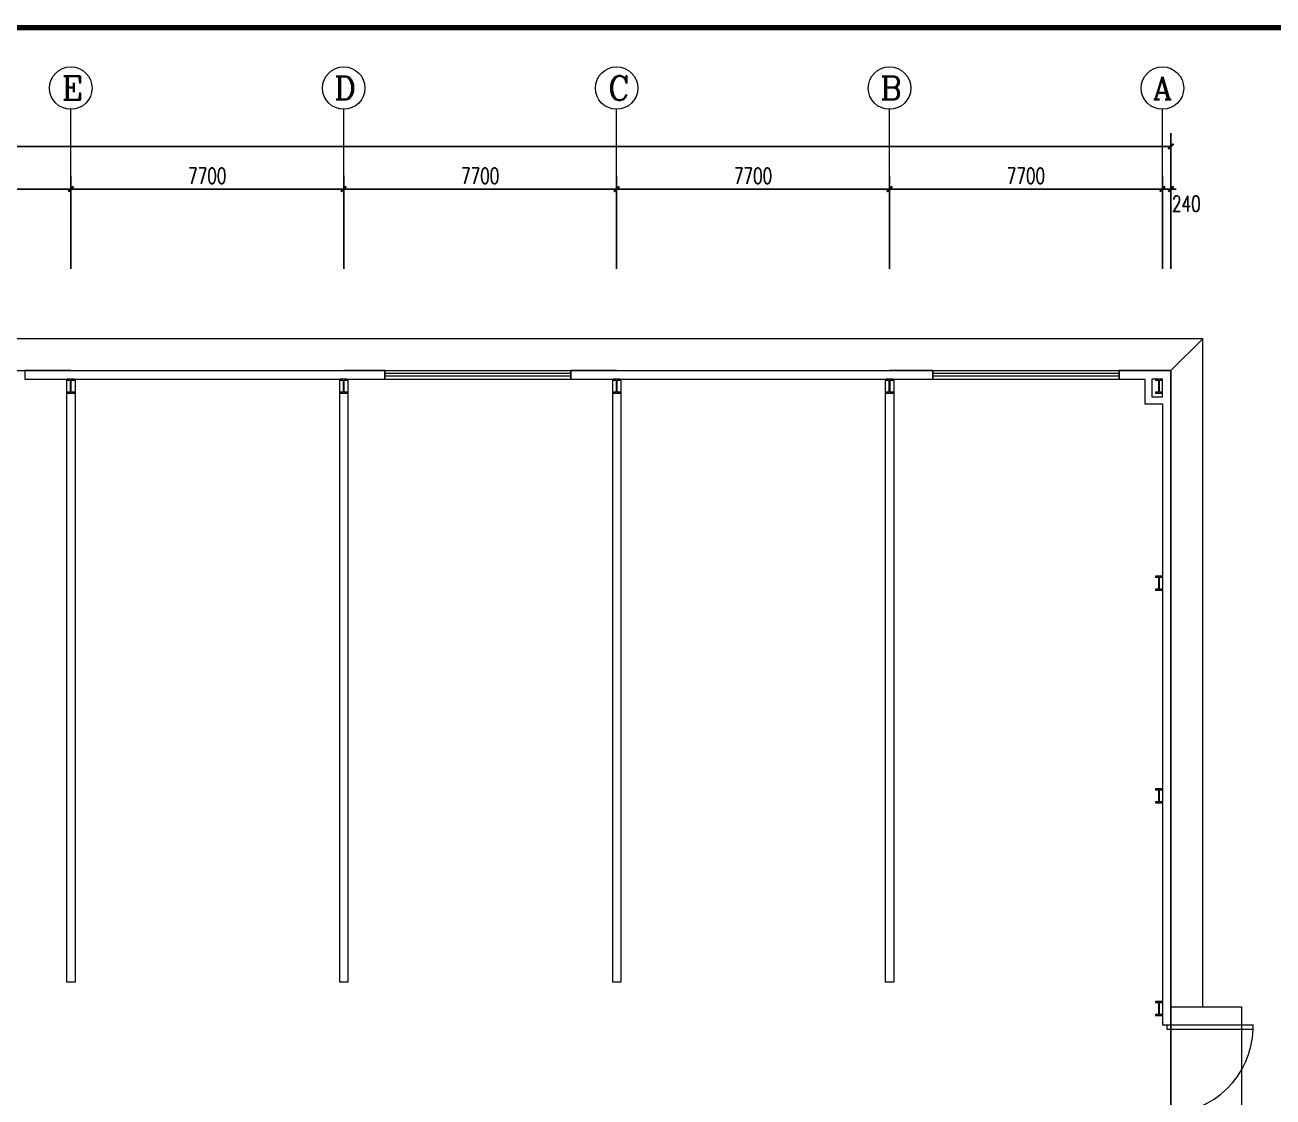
# Model space of a CAD drawing. Header units: inches. Extents: x -3272461 to -2504170, y 403793 to 1071042.
# Drawn here: x -2706341 to -2671127, y 815455 to 845706 of the extents above; entities that cross this region are included whole.
import ezdxf

# ---------------------------------------------------------------- set-up
doc = ezdxf.new("R2010")
doc.units = ezdxf.units.IN
doc.header["$LTSCALE"] = 1000
doc.header["$MEASUREMENT"] = 0
doc.layers.get('0').update_dxf_attribs({"lineweight": 18})
for name, color, linetype, lineweight in [('AXIS', 30, 'Continuous', 18), ('jc', 8, 'Continuous', 18), ('PUB_TITLE', 153, 'Continuous', 18)]:
    doc.layers.add(name, color=color, linetype=linetype, lineweight=lineweight)
doc.styles.add('_TCH_AXIS', font='complex.shx', dxfattribs={"bigfont": 'gbcbig.shx'})
doc.styles.add('_TCH_DIM_T3', font='simplex.shx', dxfattribs={"width": 0.705882, "bigfont": 'gbcbig.shx'})
doc.dimstyles.new('_TCH_ARCH&&150', dxfattribs={"dimtxt": 446.25, "dimasz": 150, "dimexe": 375, "dimexo": 450, "dimgap": 150, "dimtad": 1, "dimdec": 0, "dimzin": 0, "dimdsep": 46, "dimtxsty": '_TCH_DIM_T3', "dimblk": 'ARCHTICK', "dimcen": 0.09, "dimdle": 300, "dimclrt": 7, "dimazin": 2, "dimtfac": 1, "dimtdec": 0, "dimtix": 1, "dimtmove": 2, "dimatfit": 3, "dimfxl": 1, "dimtolj": 1, "dimarcsym": 0})

# ---------------------------------------------------------------- blocks, each defined once
blk = doc.blocks.new('_ArchTick_0')
at = {"color": 0, "linetype": 'ByBlock'}
blk.add_lwpolyline([(-0.5, -0.5, 0.4, 0.4, 0), (0.5, 0.5, 0.4, 0.4, 0)], format="xyseb", dxfattribs=at)
blk = doc.blocks.new('*X21')
at = {"layer": 'AXIS', "color": 0, "lineweight": -2}
for p, q in [((-2743788, 838825), (-2743788, 842650)), ((-2674008, 838825), (-2674008, 842650)), ((-2674008, 842275), (-2743788, 842275))]:
    blk.add_line(p, q, dxfattribs=at)
at = {"layer": 'AXIS', "color": 0, "lineweight": -2, "xscale": 150, "yscale": 150, "zscale": 150, "rotation": 180}
blk.add_blockref('_ArchTick_0', (-2743788, 842275), dxfattribs=at)
at = {"layer": 'AXIS', "color": 0, "lineweight": -2, "xscale": 150, "yscale": 150, "zscale": 150}
blk.add_blockref('_ArchTick_0', (-2674008, 842275), dxfattribs=at)
at = {"layer": 'AXIS', "color": 7, "insert": (-2708898, 842648), "char_height": 446.2, "width": 2115, "attachment_point": 5, "style": '_TCH_DIM_T3'}
blk.add_mtext('69780', dxfattribs=at)
blk = doc.blocks.new('_ARCHTICK')
at = {"color": 0, "linetype": 'ByBlock', "const_width": 0.4}
blk.add_lwpolyline([(-0.5, -0.5), (0.5, 0.5)], dxfattribs=at)
blk = doc.blocks.new('*X23')
at = {"layer": 'AXIS', "color": 0, "lineweight": -2}
for p, q in [((-2674248, 838825), (-2674248, 841450)), ((-2674008, 838825), (-2674008, 841450)), ((-2674248, 841075), (-2674398, 841075)), ((-2674008, 841075), (-2674248, 841075)), ((-2674008, 841075), (-2673858, 841075))]:
    blk.add_line(p, q, dxfattribs=at)
at = {"layer": 'AXIS', "color": 0, "lineweight": -2, "xscale": 150, "yscale": 150, "zscale": 150}
blk.add_blockref('_ArchTick_0', (-2674248, 841075), dxfattribs=at)
at = {"layer": 'AXIS', "color": 0, "lineweight": -2, "xscale": 150, "yscale": 150, "zscale": 150, "rotation": 180}
blk.add_blockref('_ArchTick_0', (-2674008, 841075), dxfattribs=at)
at = {"layer": 'AXIS', "color": 7, "insert": (-2673574, 840662), "char_height": 446.2, "width": 1215, "attachment_point": 5, "style": '_TCH_DIM_T3'}
blk.add_mtext('240', dxfattribs=at)
blk = doc.blocks.new('*X24')
at = {"layer": 'AXIS', "color": 0, "lineweight": -2}
for p, q in [((-2681948, 838825), (-2681948, 841450)), ((-2674248, 838825), (-2674248, 841450)), ((-2674248, 841075), (-2681948, 841075))]:
    blk.add_line(p, q, dxfattribs=at)
at = {"layer": 'AXIS', "color": 0, "lineweight": -2, "xscale": 150, "yscale": 150, "zscale": 150, "rotation": 180}
blk.add_blockref('_ArchTick_0', (-2681948, 841075), dxfattribs=at)
at = {"layer": 'AXIS', "color": 0, "lineweight": -2, "xscale": 150, "yscale": 150, "zscale": 150}
blk.add_blockref('_ArchTick_0', (-2674248, 841075), dxfattribs=at)
at = {"layer": 'AXIS', "color": 7, "insert": (-2678098, 841448), "char_height": 446.2, "width": 1665, "attachment_point": 5, "style": '_TCH_DIM_T3'}
blk.add_mtext('7700', dxfattribs=at)
blk = doc.blocks.new('*X25')
at = {"layer": 'AXIS', "color": 0, "lineweight": -2}
for p, q in [((-2689648, 838825), (-2689648, 841450)), ((-2681948, 838825), (-2681948, 841450)), ((-2681948, 841075), (-2689648, 841075))]:
    blk.add_line(p, q, dxfattribs=at)
at = {"layer": 'AXIS', "color": 0, "lineweight": -2, "xscale": 150, "yscale": 150, "zscale": 150, "rotation": 180}
blk.add_blockref('_ArchTick_0', (-2689648, 841075), dxfattribs=at)
at = {"layer": 'AXIS', "color": 0, "lineweight": -2, "xscale": 150, "yscale": 150, "zscale": 150}
blk.add_blockref('_ArchTick_0', (-2681948, 841075), dxfattribs=at)
at = {"layer": 'AXIS', "color": 7, "insert": (-2685798, 841448), "char_height": 446.2, "width": 1665, "attachment_point": 5, "style": '_TCH_DIM_T3'}
blk.add_mtext('7700', dxfattribs=at)
blk = doc.blocks.new('*X26')
at = {"layer": 'AXIS', "color": 0, "lineweight": -2}
for p, q in [((-2697348, 838825), (-2697348, 841450)), ((-2689648, 838825), (-2689648, 841450)), ((-2689648, 841075), (-2697348, 841075))]:
    blk.add_line(p, q, dxfattribs=at)
at = {"layer": 'AXIS', "color": 0, "lineweight": -2, "xscale": 150, "yscale": 150, "zscale": 150, "rotation": 180}
blk.add_blockref('_ArchTick_0', (-2697348, 841075), dxfattribs=at)
at = {"layer": 'AXIS', "color": 0, "lineweight": -2, "xscale": 150, "yscale": 150, "zscale": 150}
blk.add_blockref('_ArchTick_0', (-2689648, 841075), dxfattribs=at)
at = {"layer": 'AXIS', "color": 7, "insert": (-2693498, 841448), "char_height": 446.2, "width": 1665, "attachment_point": 5, "style": '_TCH_DIM_T3'}
blk.add_mtext('7700', dxfattribs=at)
blk = doc.blocks.new('*X27')
at = {"layer": 'AXIS', "color": 0, "lineweight": -2}
for p, q in [((-2705048, 838825), (-2705048, 841450)), ((-2697348, 838825), (-2697348, 841450)), ((-2697348, 841075), (-2705048, 841075))]:
    blk.add_line(p, q, dxfattribs=at)
at = {"layer": 'AXIS', "color": 0, "lineweight": -2, "xscale": 150, "yscale": 150, "zscale": 150, "rotation": 180}
blk.add_blockref('_ArchTick_0', (-2705048, 841075), dxfattribs=at)
at = {"layer": 'AXIS', "color": 0, "lineweight": -2, "xscale": 150, "yscale": 150, "zscale": 150}
blk.add_blockref('_ArchTick_0', (-2697348, 841075), dxfattribs=at)
at = {"layer": 'AXIS', "color": 7, "insert": (-2701198, 841448), "char_height": 446.2, "width": 1665, "attachment_point": 5, "style": '_TCH_DIM_T3'}
blk.add_mtext('7700', dxfattribs=at)
blk = doc.blocks.new('*X28')
at = {"layer": 'AXIS', "color": 0, "lineweight": -2}
for p, q in [((-2712748, 838825), (-2712748, 841450)), ((-2705048, 838825), (-2705048, 841450)), ((-2705048, 841075), (-2712748, 841075))]:
    blk.add_line(p, q, dxfattribs=at)
at = {"layer": 'AXIS', "color": 0, "lineweight": -2, "xscale": 150, "yscale": 150, "zscale": 150, "rotation": 180}
blk.add_blockref('_ArchTick_0', (-2712748, 841075), dxfattribs=at)
at = {"layer": 'AXIS', "color": 0, "lineweight": -2, "xscale": 150, "yscale": 150, "zscale": 150}
blk.add_blockref('_ArchTick_0', (-2705048, 841075), dxfattribs=at)
at = {"layer": 'AXIS', "color": 7, "insert": (-2708898, 841448), "char_height": 446.2, "width": 1665, "attachment_point": 5, "style": '_TCH_DIM_T3'}
blk.add_mtext('7700', dxfattribs=at)
blk = doc.blocks.new('$DorLib2D$00000002')
for p, q in [((-0.5, 0), (-0.5, 0.4875)), ((-0.475, 0.4875), (-0.5, 0.4875)), ((-0.475, 0), (-0.475, 0.4875)), ((0.475, 0), (0.475, 0.4875)), ((0.475, 0.4875), (0.5, 0.4875)), ((0.5, 0), (0.5, 0.4875)), ((-0.5, 0), (-0.475, 0)), ((0.5, 0), (0.475, 0))]:
    blk.add_line(p, q)
at = {"lineweight": 13}
for centre, start, end in [((-0.4875, 0), 0, 88.53072), ((0.4875, 0), 91.46928, 180)]:
    blk.add_arc(centre, 0.4875, start, end, dxfattribs=at)
blk = doc.blocks.new('$WINLIB2D$00000001')
at = {"color": 0}
for points in [[(-0.5, 0.5), (-0.5, -0.5)], [(-0.5, 0.5), (0.5, 0.5)], [(0.5, -0.5), (0.5, 0.5)], [(0.5, 0.1667), (-0.5, 0.1667)], [(0.5, -0.1667), (-0.5, -0.1667)], [(-0.5, -0.5), (0.5, -0.5)]]:
    blk.add_lwpolyline(points, dxfattribs=at)

msp = doc.modelspace()

# ---------------------------------------------------------------- linework, layer by layer
at = {"layer": 'AXIS'}
for p, q in [((-2705047.8, 838824.9), (-2705047.8, 843324.9)), ((-2697347.8, 838824.9), (-2697347.8, 843324.9)), ((-2689647.8, 838824.9), (-2689647.8, 843324.9)), ((-2681947.8, 838824.9), (-2681947.8, 843324.9)), ((-2674247.8, 838824.9), (-2674247.8, 843324.9))]:
    msp.add_line(p, q, dxfattribs=at)
for centre in [(-2705047.8, 843924.9), (-2697347.8, 843924.9), (-2689647.8, 843924.9), (-2681947.8, 843924.9), (-2674247.8, 843924.9)]:
    msp.add_circle(centre, 600, dxfattribs=at)
at = {"layer": 'jc'}
for p, q in [((-2673107.8, 836853.4), (-2674007.8, 835953.4)), ((-2705047.8, 835953.4), (-2706341.1, 835953.4)), ((-2706341.1, 835953.4), (-2706341.1, 835713.4)), ((-2706341.1, 835713.4), (-2705167.8, 835713.4)), ((-2705167.8, 835713.4), (-2705167.8, 818693.4)), ((-2704947.8, 835714), (-2705147.8, 835714)), ((-2705147.8, 835714), (-2705147.8, 835684)), ((-2705147.8, 835684), (-2705062.8, 835684)), ((-2705062.8, 835684), (-2705062.8, 835344)), ((-2705047.8, 835953.4), (-2697347.8, 835953.4)), ((-2705032.8, 835344), (-2705032.8, 835684)), ((-2705032.8, 835684), (-2704947.8, 835684)), ((-2704947.8, 835684), (-2704947.8, 835714)), ((-2704927.8, 835713.4), (-2704927.8, 818693.4)), ((-2704927.8, 835713.4), (-2697467.8, 835713.4)), ((-2697467.8, 835713.4), (-2697467.8, 818693.4)), ((-2697247.8, 835714), (-2697447.8, 835714)), ((-2697447.8, 835714), (-2697447.8, 835684)), ((-2697447.8, 835684), (-2697362.8, 835684)), ((-2697362.8, 835684), (-2697362.8, 835344)), ((-2696191.1, 835953.4), (-2697347.8, 835953.4)), ((-2697332.8, 835344), (-2697332.8, 835684)), ((-2697332.8, 835684), (-2697247.8, 835684)), ((-2697247.8, 835684), (-2697247.8, 835714)), ((-2697227.8, 835713.4), (-2697227.8, 818693.4)), ((-2697227.8, 835713.4), (-2696191.1, 835713.4)), ((-2696191.1, 835713.4), (-2696191.1, 835953.4)), ((-2689647.8, 835953.4), (-2690941.1, 835953.4)), ((-2690941.1, 835953.4), (-2690941.1, 835713.4)), ((-2690941.1, 835713.4), (-2689767.8, 835713.4)), ((-2689767.8, 835713.4), (-2689767.8, 818693.4)), ((-2689547.8, 835714), (-2689747.8, 835714)), ((-2689747.8, 835714), (-2689747.8, 835684)), ((-2689747.8, 835684), (-2689662.8, 835684)), ((-2689662.8, 835684), (-2689662.8, 835344)), ((-2689647.8, 835953.4), (-2681947.8, 835953.4)), ((-2689632.8, 835344), (-2689632.8, 835684)), ((-2689632.8, 835684), (-2689547.8, 835684)), ((-2689547.8, 835684), (-2689547.8, 835714)), ((-2689527.8, 835713.4), (-2689527.8, 818693.4)), ((-2689527.8, 835713.4), (-2682067.8, 835713.4)), ((-2682067.8, 835713.4), (-2682067.8, 818692.7)), ((-2681847.8, 835713.4), (-2682047.8, 835713.4)), ((-2682047.8, 835713.4), (-2682047.8, 835683.4)), ((-2682047.8, 835683.4), (-2681962.8, 835683.4)), ((-2681962.8, 835683.4), (-2681962.8, 835343.4)), ((-2680722.8, 835953.4), (-2681947.8, 835953.4)), ((-2681932.8, 835343.4), (-2681932.8, 835683.4)), ((-2681932.8, 835683.4), (-2681847.8, 835683.4)), ((-2681847.8, 835683.4), (-2681847.8, 835713.4)), ((-2681827.8, 835713.4), (-2681827.8, 818692.7)), ((-2681827.8, 835713.4), (-2680722.8, 835713.4)), ((-2680722.8, 835713.4), (-2680722.8, 835953.4)), ((-2674647.8, 835953.4), (-2675472.8, 835953.4)), ((-2675472.8, 835953.4), (-2675472.8, 835713.4)), ((-2675472.8, 835713.4), (-2674747.8, 835713.4)), ((-2674747.8, 835713.4), (-2674747.8, 835014)), ((-2674007.8, 835953.4), (-2674647.8, 835953.4)), ((-2674547.8, 835713.4), (-2674547.8, 835214)), ((-2674247.8, 835713.4), (-2674547.8, 835713.4)), ((-2674247.8, 835713.4), (-2674447.8, 835713.4)), ((-2674447.8, 835713.4), (-2674447.8, 835683.4)), ((-2674447.8, 835683.4), (-2674362.8, 835683.4)), ((-2674362.8, 835683.4), (-2674362.8, 835343.4)), ((-2674332.8, 835343.4), (-2674332.8, 835683.4)), ((-2674332.8, 835683.4), (-2674247.8, 835683.4)), ((-2674247.8, 835683.4), (-2674247.8, 835713.4)), ((-2674247.8, 835214), (-2674247.8, 835713.4)), ((-2674007.8, 835114), (-2674007.8, 835953.4)), ((-2705062.8, 835344), (-2705147.8, 835344)), ((-2705147.8, 835344), (-2705147.8, 835314)), ((-2705147.8, 835314), (-2704947.8, 835314)), ((-2704947.8, 835344), (-2705032.8, 835344)), ((-2704947.8, 835314), (-2704947.8, 835344)), ((-2697362.8, 835344), (-2697447.8, 835344)), ((-2697447.8, 835344), (-2697447.8, 835314)), ((-2697447.8, 835314), (-2697247.8, 835314)), ((-2697247.8, 835344), (-2697332.8, 835344)), ((-2697247.8, 835314), (-2697247.8, 835344)), ((-2689662.8, 835344), (-2689747.8, 835344)), ((-2689747.8, 835344), (-2689747.8, 835314)), ((-2689747.8, 835314), (-2689547.8, 835314)), ((-2689547.8, 835344), (-2689632.8, 835344)), ((-2689547.8, 835314), (-2689547.8, 835344)), ((-2681962.8, 835343.4), (-2682047.8, 835343.4)), ((-2682047.8, 835343.4), (-2682047.8, 835313.4)), ((-2682047.8, 835313.4), (-2681847.8, 835313.4)), ((-2681847.8, 835343.4), (-2681932.8, 835343.4)), ((-2681847.8, 835313.4), (-2681847.8, 835343.4)), ((-2674362.8, 835343.4), (-2674447.8, 835343.4)), ((-2674447.8, 835343.4), (-2674447.8, 835313.4)), ((-2674447.8, 835313.4), (-2674247.8, 835313.4)), ((-2674247.8, 835343.4), (-2674332.8, 835343.4)), ((-2674247.8, 835313.4), (-2674247.8, 835343.4)), ((-2674747.8, 835014), (-2674247.8, 835014)), ((-2674547.8, 835214), (-2674247.8, 835214)), ((-2674247.8, 835014), (-2674247.8, 817492.7)), ((-2674007.8, 817492.7), (-2674007.8, 835114)), ((-2674247.8, 830152.7), (-2674447.8, 830152.7)), ((-2674447.8, 830152.7), (-2674447.8, 830122.7)), ((-2674447.8, 830122.7), (-2674362.8, 830122.7)), ((-2674362.8, 830122.7), (-2674362.8, 829782.7)), ((-2674332.8, 829782.7), (-2674332.8, 830122.7)), ((-2674332.8, 830122.7), (-2674247.8, 830122.7)), ((-2674247.8, 830122.7), (-2674247.8, 830152.7)), ((-2674362.8, 829782.7), (-2674447.8, 829782.7)), ((-2674447.8, 829782.7), (-2674447.8, 829752.7)), ((-2674447.8, 829752.7), (-2674247.8, 829752.7)), ((-2674247.8, 829782.7), (-2674332.8, 829782.7)), ((-2674247.8, 829752.7), (-2674247.8, 829782.7)), ((-2674247.8, 824152.7), (-2674447.8, 824152.7)), ((-2674447.8, 824152.7), (-2674447.8, 824122.7)), ((-2674447.8, 824122.7), (-2674362.8, 824122.7)), ((-2674362.8, 824122.7), (-2674362.8, 823782.7)), ((-2674332.8, 823782.7), (-2674332.8, 824122.7)), ((-2674332.8, 824122.7), (-2674247.8, 824122.7)), ((-2674247.8, 824122.7), (-2674247.8, 824152.7)), ((-2674362.8, 823782.7), (-2674447.8, 823782.7)), ((-2674447.8, 823782.7), (-2674447.8, 823752.7)), ((-2674447.8, 823752.7), (-2674247.8, 823752.7)), ((-2674247.8, 823782.7), (-2674332.8, 823782.7)), ((-2674247.8, 823752.7), (-2674247.8, 823782.7)), ((-2704927.8, 818693.4), (-2705167.8, 818693.4)), ((-2697227.8, 818693.4), (-2697467.8, 818693.4)), ((-2689527.8, 818693.4), (-2689767.8, 818693.4)), ((-2681827.8, 818692.7), (-2682067.8, 818692.7)), ((-2674447.8, 818153.4), (-2674447.8, 818123.4)), ((-2674247.8, 818153.4), (-2674447.8, 818153.4)), ((-2674447.8, 818123.4), (-2674362.8, 818123.4)), ((-2674362.8, 818123.4), (-2674362.8, 817783.4)), ((-2674332.8, 817783.4), (-2674332.8, 818123.4)), ((-2674332.8, 818123.4), (-2674247.8, 818123.4)), ((-2674247.8, 818123.4), (-2674247.8, 818153.4)), ((-2674362.8, 817783.4), (-2674447.8, 817783.4)), ((-2674447.8, 817783.4), (-2674447.8, 817753.4)), ((-2674447.8, 817753.4), (-2674247.8, 817753.4)), ((-2674247.8, 817783.4), (-2674332.8, 817783.4)), ((-2674247.8, 817753.4), (-2674247.8, 817783.4)), ((-2674247.8, 817492.7), (-2674007.8, 817492.7)), ((-2674007.8, 812492.7), (-2674007.8, 817492.7))]:
    msp.add_line(p, q, dxfattribs=at)
msp.add_lwpolyline([(-2673107.8, 817992.7), (-2673107.8, 836853.4), (-2744687.8, 836853.4), (-2744687.8, 817992.7)], dxfattribs=at)
for points in [[(-2743787.8, 799953.4), (-2743787.8, 835953.4), (-2674007.8, 835953.4), (-2674007.8, 799953.4)], [(-2672007.8, 811912.7), (-2672007.8, 817992.7), (-2674007.8, 817992.7), (-2674007.8, 811912.7)]]:
    msp.add_lwpolyline(points, close=True, dxfattribs=at)
at = {"layer": 'PUB_TITLE'}
msp.add_lwpolyline([(-2651494.3, 785630.6, 150, 150, 0), (-2651494.3, 845630.6, 150, 150, 0), (-2757694.3, 845630.6, 150, 150, 0), (-2757694.3, 785630.6, 150, 150, 0)], format="xyseb", close=True, dxfattribs=at)

# ---------------------------------------------------------------- block references
at = {"layer": 'jc', "xscale": 5250, "yscale": 240, "zscale": 240}
for p in [(-2693566.1, 835833.4), (-2678097.8, 835833.4)]:
    msp.add_blockref('$WINLIB2D$00000001', p, dxfattribs=at)
at = {"layer": 'jc', "xscale": -5000, "yscale": -5000, "zscale": 240, "rotation": 90}
msp.add_blockref('$DorLib2D$00000002', (-2674127.8, 814992.7), dxfattribs=at)

# ---------------------------------------------------------------- texts
at = {"layer": 'AXIS', "color": 7, "style": '_TCH_AXIS'}
for s, height, p in [('E', 668.2, (-2705302.3, 843590.8)), ('D', 652.9, (-2697612, 843598.4)), ('C', 683.5, (-2689891.9, 843583.1)), ('B', 652.9, (-2682212, 843598.4)), ('A', 637.8, (-2674521.1, 843606))]:
    msp.add_text(s, height=height, dxfattribs=at).set_placement(p)

# ---------------------------------------------------------------- dimensions: what is measured, and where the dimension line sits
at = {"layer": 'AXIS'}
for base, p1, p2, picture, middle in [((-2743787.8, 842274.9), (-2674007.8, 837324.9), (-2743787.8, 837324.9), '*X21', (-2708897.8, 842648)), ((-2712747.8, 841074.9), (-2705047.8, 837324.9), (-2712747.8, 837324.9), '*X28', (-2708897.8, 841448)), ((-2705047.8, 841074.9), (-2697347.8, 837324.9), (-2705047.8, 837324.9), '*X27', (-2701197.8, 841448)), ((-2697347.8, 841074.9), (-2689647.8, 837324.9), (-2697347.8, 837324.9), '*X26', (-2693497.8, 841448)), ((-2689647.8, 841074.9), (-2681947.8, 837324.9), (-2689647.8, 837324.9), '*X25', (-2685797.8, 841448)), ((-2681947.8, 841074.9), (-2674247.8, 837324.9), (-2681947.8, 837324.9), '*X24', (-2678097.8, 841448))]:
    dim = msp.add_linear_dim(base=base, p1=p1, p2=p2, angle=180, dimstyle='_TCH_ARCH&&150', override={"dimexo": 1500, "dimsah": 1, "dimtzin": 0}, dxfattribs=at)
    dim.commit()
    dim.dimension.update_dxf_attribs({"geometry": picture, "text_midpoint": middle})
dim = msp.add_linear_dim(base=(-2674247.8, 841074.9), p1=(-2674007.8, 837324.9), p2=(-2674247.8, 837324.9), angle=180, dimstyle='_TCH_ARCH&&150', override={"dimexo": 1500, "dimsah": 1, "dimtzin": 0}, dxfattribs=at)
dim.commit()
dim.dimension.update_dxf_attribs({"geometry": '*X23', "text_midpoint": (-2673574.3, 840662.4), "dimtype": 160})

doc.saveas('drawing.dxf')
